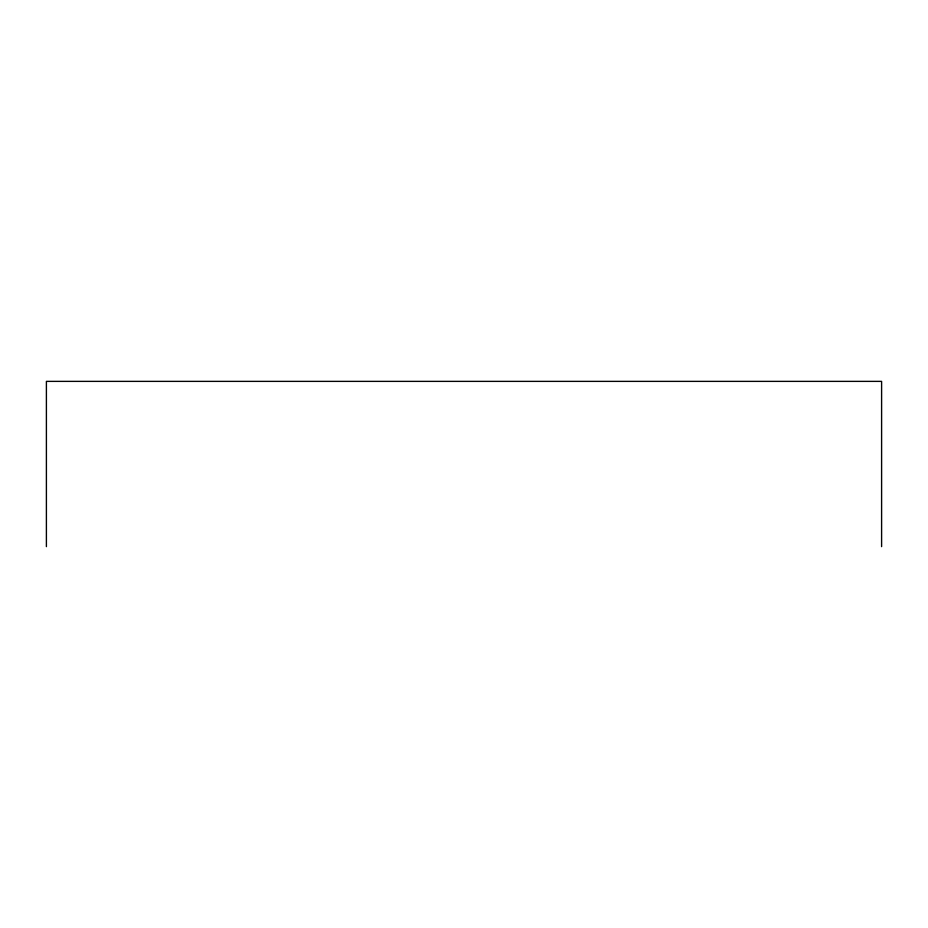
<?xml version="1.0" encoding="UTF-8"?>
<svg xmlns="http://www.w3.org/2000/svg" width="928" height="928" viewBox="0 0 928 928"><rect width="100%" height="100%" fill="white"/><g stroke="black" fill="none" stroke-linecap="round" stroke-linejoin="round"><path stroke-width="1.39" d="M881.6 546.627L881.6 381.373L46.4 381.373L46.4 546.627"/></g></svg>
